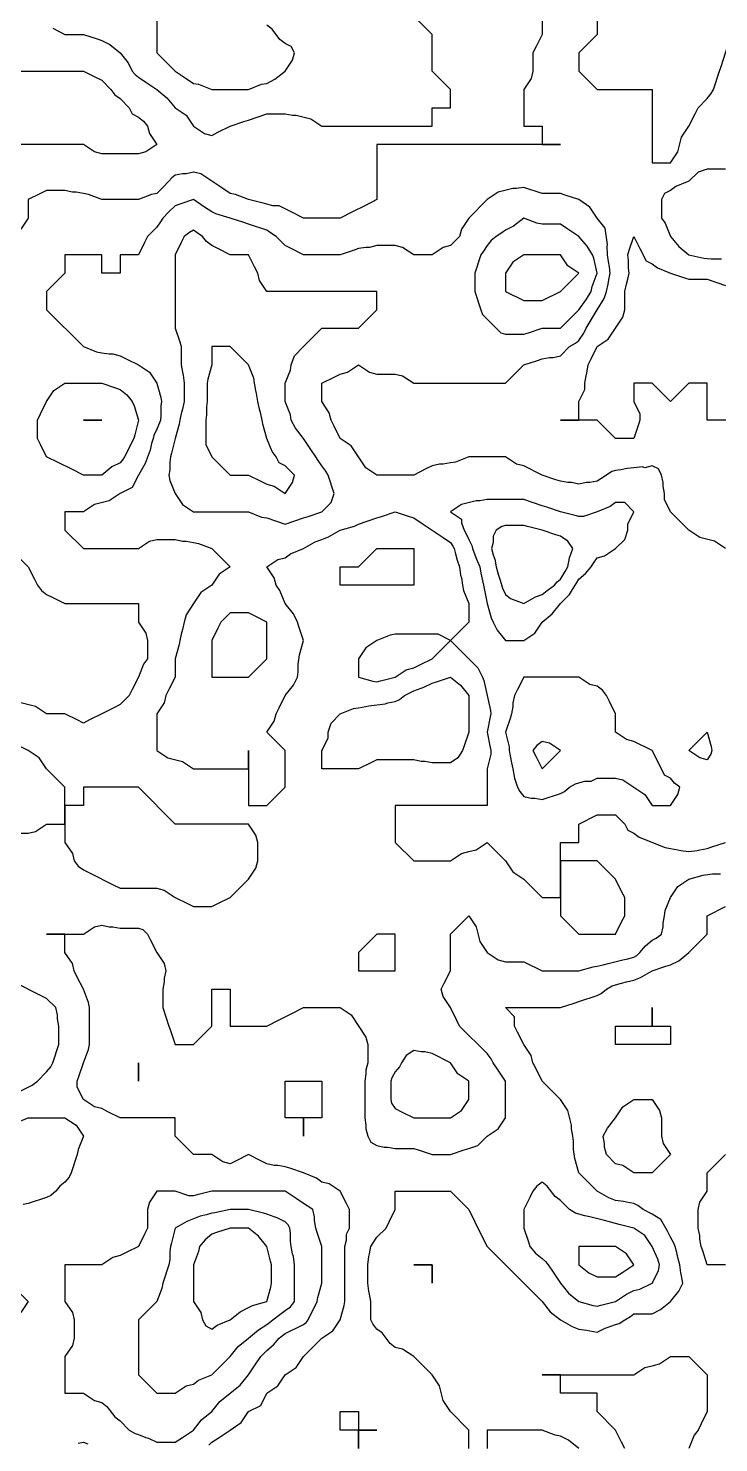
# Model space of a CAD drawing. Header units: inches. Extents: x 794995 to 811195, y 2485918 to 2508058.
# Drawn here: x 801025 to 802154, y 2496218 to 2498528 of the extents above; entities that cross this region are included whole.
import ezdxf

# ---------------------------------------------------------------- set-up
doc = ezdxf.new("R2010")
doc.units = ezdxf.units.IN
doc.header["$MEASUREMENT"] = 0
doc.layers.add('contour', color=7, linetype='Continuous')

msp = doc.modelspace()

# ---------------------------------------------------------------- linework, layer by layer
at = {"layer": 'contour'}
for points in [[(801865.2, 2498548.4), (801865.2, 2498518.4), (801855.2, 2498498.4), (801850.2, 2498488.4), (801850.2, 2498458.4), (801847.2, 2498446.4), (801835.2, 2498428.4), (801835.2, 2498368.4), (801865.2, 2498368.4), (801865.2, 2498338.4), (801895.2, 2498338.4), (801595.2, 2498338.4), (801595.2, 2498308.4), (801595.2, 2498248.4), (801575.2, 2498238.4), (801555.2, 2498228.4), (801535.2, 2498218.4), (801475.2, 2498218.4), (801455.2, 2498228.4), (801435.2, 2498238.4), (801425.2, 2498238.4), (801415.2, 2498240.9), (801409.2, 2498242.4), (801385.2, 2498248.4), (801363.7, 2498256.9), (801355.2, 2498258.4), (801343.2, 2498266.4), (801307.2, 2498290.4), (801295.2, 2498293.4), (801283.2, 2498290.4), (801277.2, 2498290.4), (801265.2, 2498288.4), (801259.7, 2498283.8), (801255.2, 2498278.4), (801245.2, 2498268.4), (801235.2, 2498258.4), (801226.6, 2498256.9), (801205.2, 2498248.4), (801145.2, 2498248.4), (801123.7, 2498256.9), (801115.2, 2498258.4), (801103.2, 2498260.4), (801097.2, 2498260.4), (801085.2, 2498263.4), (801055.2, 2498263.4), (801045.2, 2498258.4), (801025.2, 2498248.4), (801025.2, 2498218.4), (801013.2, 2498200.4)], [(801065.2, 2498528.4), (801085.2, 2498518.4), (801115.2, 2498518.4), (801137.7, 2498510.9), (801145.2, 2498508.4), (801158.5, 2498501.7), (801175.2, 2498488.4), (801188.5, 2498471.7), (801195.2, 2498458.4), (801199.7, 2498452.9), (801205.2, 2498448.4), (801217.2, 2498440.4), (801235.2, 2498428.4), (801251.8, 2498415), (801265.2, 2498398.4), (801283.2, 2498386.4), (801295.2, 2498368.4), (801313.2, 2498356.4), (801325.2, 2498353.4), (801335.2, 2498358.4), (801355.2, 2498368.4), (801377.7, 2498375.9), (801385.2, 2498378.4), (801415.2, 2498388.4), (801445.2, 2498388.4), (801457.2, 2498386.4), (801463.2, 2498386.4), (801487.2, 2498380.4), (801505.2, 2498368.4), (801655.2, 2498368.4), (801685.2, 2498368.4), (801685.2, 2498398.4), (801715.2, 2498398.4), (801715.2, 2498428.4), (801685.2, 2498458.4), (801685.2, 2498518.4), (801655.2, 2498548.4)], [(801235.2, 2498548.4), (801235.2, 2498488.4), (801265.2, 2498458.4), (801283.2, 2498446.4), (801295.2, 2498438.4), (801303.7, 2498436.9), (801325.2, 2498428.4), (801385.2, 2498428.4), (801406.6, 2498436.9), (801415.2, 2498438.4), (801428.5, 2498445), (801445.2, 2498458.4), (801457.2, 2498476.4), (801460.2, 2498488.4), (801455.2, 2498498.4), (801445.2, 2498503.4), (801436.6, 2498509.8), (801423.7, 2498526.9), (801415.2, 2498533.4)], [(801955.2, 2498548.4), (801955.2, 2498518.4), (801925.2, 2498488.4), (801925.2, 2498458.4), (801955.2, 2498428.4), (802045.2, 2498428.4), (802045.2, 2498308.4), (802075.2, 2498308.4), (802087.2, 2498326.4), (802093.2, 2498350.4), (802105.2, 2498368.4), (802115.2, 2498388.4), (802120.2, 2498398.4), (802135.2, 2498413.4), (802141.8, 2498421.7), (802145.2, 2498428.4), (802155.2, 2498458.4), (802157.7, 2498465.9), (802165.2, 2498488.4), (802172.7, 2498510.9), (802175.2, 2498518.4), (802175.2, 2498548.4)], [(800995.2, 2498458.4), (801115.2, 2498458.4), (801135.2, 2498448.4), (801145.2, 2498443.4), (801160.2, 2498428.4), (801166.6, 2498419.8), (801175.2, 2498413.4), (801190.2, 2498398.4), (801195.2, 2498388.4), (801205.2, 2498383.4), (801213.7, 2498376.9), (801220.2, 2498368.4), (801223.2, 2498356.4), (801235.2, 2498338.4), (801217.2, 2498326.4), (801205.2, 2498323.4), (801145.2, 2498323.4), (801133.2, 2498326.4), (801115.2, 2498338.4), (800995.2, 2498338.4)], [(802165.2, 2498298.4), (802135.2, 2498298.4), (802120.2, 2498293.4), (802105.2, 2498278.4), (802083.7, 2498269.8), (802075.2, 2498263.4), (802065.2, 2498258.4), (802060.2, 2498248.4), (802060.2, 2498218.4), (802066.6, 2498209.8), (802075.2, 2498188.4), (802088.5, 2498171.7), (802105.2, 2498158.4), (802129.7, 2498152.9), (802135.2, 2498152.4), (802141.8, 2498151.7), (802158.5, 2498151.7)], [(802165.2, 2497678.4), (802147.2, 2497690.4), (802123.2, 2497696.4), (802105.2, 2497708.4), (802075.2, 2497738.4), (802065.2, 2497758.4), (802065.2, 2497768.4), (802063.2, 2497780.4), (802063.2, 2497786.4), (802060.2, 2497798.4), (802055.2, 2497808.4), (802045.2, 2497813.4), (802033.2, 2497810.4), (802028.5, 2497811.7), (802015.2, 2497810.4), (802004.2, 2497809.3), (801993.7, 2497806.9), (801985.2, 2497805.9), (801979.2, 2497804.4), (801970.2, 2497798.4), (801961.2, 2497792.4), (801955.2, 2497788.4), (801943.2, 2497786.4), (801937.2, 2497786.4), (801925.2, 2497783.4), (801913.2, 2497786.4), (801907.2, 2497786.4), (801895.2, 2497788.4), (801887.7, 2497790.9), (801865.2, 2497798.4), (801835.2, 2497813.4), (801823.2, 2497816.4), (801805.2, 2497828.4), (801745.2, 2497828.4), (801723.7, 2497819.8), (801715.2, 2497818.4), (801703.2, 2497816.4), (801697.2, 2497816.4), (801685.2, 2497813.4), (801675.2, 2497808.4), (801655.2, 2497798.4), (801595.2, 2497798.4), (801577.2, 2497810.4), (801553.2, 2497846.4), (801535.2, 2497858.4), (801525.2, 2497878.4), (801520.2, 2497888.4), (801517.2, 2497900.4), (801505.2, 2497918.4), (801505.2, 2497948.4), (801525.2, 2497958.4), (801535.2, 2497963.4), (801547.2, 2497966.4), (801565.2, 2497978.4), (801583.2, 2497966.4), (801595.2, 2497963.4), (801625.2, 2497963.4), (801637.2, 2497960.4), (801655.2, 2497948.4), (801805.2, 2497948.4), (801835.2, 2497978.4), (801857.7, 2497985.9), (801865.2, 2497988.4), (801877.2, 2497990.4), (801883.2, 2497990.4), (801895.2, 2497993.4), (801910.2, 2498008.4), (801919.7, 2498013.8), (801925.2, 2498018.4), (801933.2, 2498030.4), (801937.2, 2498038.4), (801943.9, 2498049.6), (801955.2, 2498068.4), (801966.4, 2498087.1), (801970.2, 2498098.4), (801973.2, 2498110.4), (801974.2, 2498117.5), (801976.6, 2498128.4), (801975.2, 2498138.4), (801973.9, 2498147.1), (801972.3, 2498158.4), (801971.3, 2498172.2), (801971.8, 2498175), (801968.5, 2498201.7), (801955.2, 2498218.4), (801943.2, 2498236.4), (801925.2, 2498248.4), (801902.7, 2498255.9), (801895.2, 2498258.4), (801865.2, 2498258.4), (801835.2, 2498268.4), (801823.2, 2498266.4), (801817.2, 2498266.4), (801793.2, 2498260.4), (801775.2, 2498248.4), (801745.2, 2498218.4), (801733.2, 2498200.4), (801730.2, 2498188.4), (801715.2, 2498173.4), (801703.2, 2498170.4), (801685.2, 2498158.4), (801655.2, 2498158.4), (801637.2, 2498170.4), (801625.2, 2498173.4), (801595.2, 2498173.4), (801583.2, 2498170.4), (801577.2, 2498170.4), (801565.2, 2498168.4), (801557.7, 2498165.9), (801535.2, 2498158.4), (801475.2, 2498158.4), (801455.2, 2498168.4), (801445.2, 2498173.4), (801430.2, 2498188.4), (801421.2, 2498194.4), (801415.2, 2498198.4), (801385.2, 2498208.4), (801377.7, 2498210.9), (801355.2, 2498218.4), (801331.8, 2498225), (801325.2, 2498228.4), (801313.2, 2498236.4), (801295.2, 2498248.4), (801272.7, 2498240.9), (801265.2, 2498238.4), (801255.2, 2498228.4), (801245.2, 2498218.4), (801241.2, 2498212.4), (801235.2, 2498203.4), (801220.2, 2498188.4), (801215.2, 2498178.4), (801205.2, 2498158.4), (801175.2, 2498158.4), (801175.2, 2498128.4), (801145.2, 2498128.4), (801145.2, 2498158.4), (801085.2, 2498158.4), (801085.2, 2498128.4), (801055.2, 2498098.4), (801055.2, 2498068.4), (801115.2, 2498008.4), (801136.6, 2497999.8), (801145.2, 2497998.4), (801157.2, 2497996.4), (801163.2, 2497996.4), (801175.2, 2497993.4), (801185.2, 2497988.4), (801205.2, 2497978.4), (801223.2, 2497966.4), (801235.2, 2497948.4), (801241.8, 2497925), (801242.7, 2497918.4), (801241.8, 2497911.7), (801241.8, 2497895), (801241.2, 2497888.4), (801239.8, 2497883.7), (801235.2, 2497873.4), (801230.5, 2497863), (801229.2, 2497858.4), (801226.6, 2497849.8), (801224.2, 2497839.3), (801216.1, 2497817.5), (801205.2, 2497798.4), (801195.2, 2497778.4), (801175.2, 2497768.4), (801157.2, 2497756.4), (801133.2, 2497750.4), (801115.2, 2497738.4), (801085.2, 2497738.4), (801085.2, 2497708.4), (801115.2, 2497678.4), (801205.2, 2497678.4), (801223.2, 2497690.4), (801235.2, 2497693.4), (801265.2, 2497693.4), (801277.2, 2497690.4), (801283.2, 2497690.4), (801295.2, 2497688.4), (801303.7, 2497686.9), (801325.2, 2497678.4), (801355.2, 2497648.4), (801337.2, 2497636.4), (801325.2, 2497618.4), (801307.2, 2497606.4), (801295.2, 2497588.4), (801283.2, 2497570.4), (801280.2, 2497558.4), (801277.2, 2497546.4), (801275.2, 2497538.4), (801272.7, 2497528.4), (801271.8, 2497521.7), (801265.2, 2497498.4), (801265.2, 2497468.4), (801255.2, 2497448.4), (801250.2, 2497438.4), (801247.2, 2497426.4), (801235.2, 2497408.4), (801235.2, 2497348.4), (801253.2, 2497336.4), (801277.2, 2497330.4), (801295.2, 2497318.4), (801355.2, 2497318.4), (801385.2, 2497318.4), (801385.2, 2497348.4), (801385.2, 2497258.4), (801415.2, 2497258.4), (801445.2, 2497288.4), (801445.2, 2497348.4), (801415.2, 2497378.4), (801427.2, 2497396.4), (801430.2, 2497408.4), (801435.2, 2497418.4), (801445.2, 2497438.4), (801458.5, 2497455), (801465.2, 2497468.4), (801466.6, 2497476.9), (801466.6, 2497489.8), (801468.5, 2497505), (801475.2, 2497528.4), (801467.7, 2497550.9), (801465.2, 2497558.4), (801458.5, 2497571.7), (801445.2, 2497588.4), (801436.6, 2497609.8), (801430.2, 2497618.4), (801427.2, 2497630.4), (801415.2, 2497648.4), (801433.2, 2497660.4), (801445.2, 2497663.4), (801453.7, 2497669.8), (801475.2, 2497678.4), (801494.2, 2497689.3), (801505.2, 2497693.4), (801516.1, 2497697.5), (801535.2, 2497708.4), (801558.5, 2497715), (801565.2, 2497718.4), (801595.2, 2497728.4), (801602.7, 2497730.9), (801625.2, 2497738.4), (801647.7, 2497730.9), (801655.2, 2497728.4), (801667.2, 2497720.4), (801685.2, 2497708.4), (801703.2, 2497696.4), (801715.2, 2497688.4), (801719.2, 2497682.4), (801721.2, 2497678.4), (801723.7, 2497669.8), (801726.1, 2497659.3), (801730.2, 2497648.4), (801731.8, 2497635), (801733.2, 2497630.4), (801735.2, 2497618.4), (801736.6, 2497609.8), (801745.2, 2497588.4), (801745.2, 2497558.4), (801715.2, 2497528.4), (801760.2, 2497483.4), (801767.7, 2497468.4), (801769.7, 2497462.9), (801780.6, 2497413.8), (801781.2, 2497408.4), (801780.2, 2497403.4), (801775.2, 2497378.4), (801780.2, 2497353.4), (801781.2, 2497348.4), (801781.2, 2497342.4), (801775.2, 2497318.4), (801775.2, 2497258.4), (801625.2, 2497258.4), (801625.2, 2497228.4), (801625.2, 2497198.4), (801655.2, 2497168.4), (801715.2, 2497168.4), (801733.2, 2497180.4), (801745.2, 2497183.4), (801757.2, 2497186.4), (801775.2, 2497198.4), (801805.2, 2497168.4), (801817.2, 2497150.4), (801835.2, 2497138.4), (801865.2, 2497108.4), (801895.2, 2497108.4), (801895.2, 2497198.4), (801925.2, 2497198.4), (801925.2, 2497228.4), (801955.2, 2497243.4), (801985.2, 2497243.4), (802000.2, 2497228.4), (802005.2, 2497218.4), (802015.2, 2497213.4), (802023.7, 2497206.9), (802066.6, 2497189.8), (802075.2, 2497188.4), (802087.2, 2497186.4), (802091.8, 2497185), (802105.2, 2497183.4), (802118.5, 2497185), (802123.2, 2497186.4), (802135.2, 2497188.4), (802142.7, 2497190.9), (802165.2, 2497198.4)], [(802195.2, 2497888.4), (802135.2, 2497888.4), (802135.2, 2497948.4), (802105.2, 2497948.4), (802075.2, 2497918.4), (802045.2, 2497948.4), (802015.2, 2497948.4), (802015.2, 2497918.4), (802025.2, 2497898.4), (802025.2, 2497888.4), (802022.7, 2497880.9), (802015.2, 2497858.4), (801985.2, 2497858.4), (801955.2, 2497888.4), (801895.2, 2497888.4), (801925.2, 2497888.4), (801925.2, 2497918.4), (801935.2, 2497938.4), (801935.2, 2497948.4), (801937.2, 2497960.4), (801938.5, 2497965), (801940.2, 2497978.4), (801945.2, 2497988.4), (801955.2, 2498008.4), (801973.2, 2498020.4), (801985.2, 2498038.4), (801997.2, 2498056.4), (802000.2, 2498068.4), (802000.2, 2498098.4), (802003.2, 2498110.4), (802005.2, 2498118.4), (802007.7, 2498128.4), (802006.6, 2498136.9), (802006.6, 2498149.8), (802005.2, 2498158.4), (802007.7, 2498165.9), (802015.2, 2498188.4), (802025.2, 2498168.4), (802035.2, 2498148.4), (802045.2, 2498143.4), (802053.7, 2498136.9), (802075.2, 2498128.4), (802097.7, 2498120.9), (802105.2, 2498118.4), (802135.2, 2498118.4), (802165.2, 2498108.4)], [(800995.2, 2497678.4), (801025.2, 2497648.4), (801035.2, 2497628.4), (801040.2, 2497618.4), (801046.6, 2497609.8), (801055.2, 2497603.4), (801065.2, 2497598.4), (801085.2, 2497588.4), (801205.2, 2497588.4), (801205.2, 2497558.4), (801217.2, 2497540.4), (801220.2, 2497528.4), (801220.2, 2497498.4), (801213.7, 2497489.8), (801205.2, 2497468.4), (801195.2, 2497448.4), (801190.2, 2497438.4), (801175.2, 2497423.4), (801165.2, 2497418.4), (801145.2, 2497408.4), (801125.2, 2497398.4), (801115.2, 2497393.4), (801105.2, 2497398.4), (801085.2, 2497408.4), (801055.2, 2497408.4), (801037.2, 2497420.4), (801013.2, 2497426.4)], [(800995.2, 2497213.4), (801025.2, 2497213.4), (801037.2, 2497216.4), (801055.2, 2497228.4), (801085.2, 2497228.4), (801085.2, 2497288.4), (801055.2, 2497318.4), (801043.2, 2497336.4), (801025.2, 2497348.4), (801005.2, 2497358.4)], [(801320.2, 2496213.4), (801325.2, 2496218.4), (801337.2, 2496226.4), (801355.2, 2496238.4), (801373.2, 2496250.4), (801385.2, 2496268.4), (801405.2, 2496278.4), (801415.2, 2496298.4), (801433.2, 2496310.4), (801445.2, 2496328.4), (801463.2, 2496340.4), (801475.2, 2496358.4), (801505.2, 2496388.4), (801523.2, 2496400.4), (801535.2, 2496418.4), (801541.8, 2496441.7), (801542.7, 2496448.4), (801542.7, 2496538.4), (801545.2, 2496548.4), (801545.2, 2496558.4), (801550.2, 2496568.4), (801550.2, 2496598.4), (801545.2, 2496608.4), (801535.2, 2496628.4), (801517.2, 2496640.4), (801505.2, 2496643.4), (801496.6, 2496649.8), (801475.2, 2496658.4), (801452.7, 2496665.9), (801445.2, 2496668.4), (801433.2, 2496670.4), (801427.2, 2496670.4), (801415.2, 2496673.4), (801405.2, 2496678.4), (801385.2, 2496688.4), (801365.2, 2496678.4), (801355.2, 2496673.4), (801343.2, 2496676.4), (801325.2, 2496688.4), (801295.2, 2496688.4), (801265.2, 2496718.4), (801265.2, 2496748.4), (801175.2, 2496748.4), (801155.2, 2496758.4), (801145.2, 2496763.4), (801133.2, 2496766.4), (801115.2, 2496778.4), (801105.2, 2496798.4), (801105.2, 2496808.4), (801107.7, 2496815.9), (801115.2, 2496838.4), (801123.7, 2496859.8), (801125.2, 2496868.4), (801125.2, 2496928.4), (801123.7, 2496936.9), (801115.2, 2496958.4), (801105.2, 2496978.4), (801100.2, 2496988.4), (801097.2, 2497000.4), (801085.2, 2497018.4), (801085.2, 2497048.4), (801055.2, 2497048.4), (801115.2, 2497048.4), (801133.2, 2497060.4), (801145.2, 2497063.4), (801157.2, 2497060.4), (801163.2, 2497060.4), (801175.2, 2497058.4), (801205.2, 2497058.4), (801212.7, 2497055.9), (801220.2, 2497048.4), (801225.2, 2497038.4), (801235.2, 2497018.4), (801247.2, 2497000.4), (801250.2, 2496988.4), (801247.2, 2496976.4), (801247.2, 2496970.4), (801245.2, 2496958.4), (801245.2, 2496928.4), (801255.2, 2496898.4), (801257.7, 2496890.9), (801265.2, 2496868.4), (801295.2, 2496868.4), (801325.2, 2496898.4), (801325.2, 2496958.4), (801355.2, 2496958.4), (801355.2, 2496898.4), (801415.2, 2496898.4), (801435.2, 2496908.4), (801445.2, 2496913.4), (801455.2, 2496918.4), (801475.2, 2496928.4), (801535.2, 2496928.4), (801553.2, 2496916.4), (801577.2, 2496880.4), (801580.2, 2496868.4), (801580.2, 2496838.4), (801577.2, 2496826.4), (801577.2, 2496820.4), (801575.2, 2496808.4), (801575.2, 2496748.4), (801577.2, 2496736.4), (801577.2, 2496730.4), (801580.2, 2496718.4), (801585.2, 2496708.4), (801595.2, 2496703.4), (801607.2, 2496700.4), (801613.2, 2496700.4), (801625.2, 2496698.4), (801655.2, 2496698.4), (801662.7, 2496695.9), (801685.2, 2496688.4), (801715.2, 2496688.4), (801737.7, 2496695.9), (801745.2, 2496698.4), (801760.2, 2496703.4), (801775.2, 2496718.4), (801793.2, 2496730.4), (801805.2, 2496748.4), (801805.2, 2496808.4), (801793.2, 2496826.4), (801785.2, 2496838.4), (801781.8, 2496845), (801775.2, 2496853.4), (801730.2, 2496898.4), (801725.2, 2496908.4), (801715.2, 2496928.4), (801703.2, 2496946.4), (801700.2, 2496958.4), (801705.2, 2496968.4), (801715.2, 2496988.4), (801715.2, 2497048.4), (801745.2, 2497078.4), (801757.2, 2497060.4), (801763.2, 2497036.4), (801775.2, 2497018.4), (801793.2, 2497006.4), (801805.2, 2497003.4), (801835.2, 2497003.4), (801865.2, 2496988.4), (801925.2, 2496988.4), (801948.5, 2496995), (801955.2, 2496995.9), (801965.2, 2496998.4), (801973.2, 2497000.4), (801997.2, 2497006.4), (802005.2, 2497008.4), (802015.2, 2497010.9), (802019.8, 2497013.7), (802025.2, 2497018.4), (802034.2, 2497029.3), (802045.2, 2497038.4), (802051.8, 2497041.7), (802060.2, 2497048.4), (802063.2, 2497060.4), (802063.2, 2497066.4), (802065.2, 2497078.4), (802066.6, 2497086.9), (802075.2, 2497108.4), (802087.2, 2497126.4), (802105.2, 2497138.4), (802128.5, 2497145), (802143.7, 2497146.9), (802156.6, 2497146.9)], [(801745.2, 2496208.4), (801745.2, 2496238.4), (801715.2, 2496268.4), (801703.2, 2496286.4), (801697.2, 2496310.4), (801685.2, 2496328.4), (801655.2, 2496358.4), (801637.2, 2496370.4), (801625.2, 2496373.4), (801616.6, 2496379.8), (801603.7, 2496396.9), (801595.2, 2496403.4), (801588.5, 2496411.7), (801585.2, 2496418.4), (801585.2, 2496448.4), (801583.2, 2496460.4), (801581.8, 2496465), (801580.2, 2496478.4), (801580.2, 2496508.4), (801581.8, 2496521.7), (801583.2, 2496526.4), (801585.2, 2496538.4), (801589.2, 2496544.4), (801595.2, 2496553.4), (801610.2, 2496568.4), (801615.2, 2496578.4), (801625.2, 2496598.4), (801625.2, 2496628.4), (801715.2, 2496628.4), (801745.2, 2496598.4), (801755.2, 2496578.4), (801765.2, 2496558.4), (801775.2, 2496538.4), (801865.2, 2496448.4), (801878.5, 2496431.7), (801895.2, 2496418.4), (801914.2, 2496407.5), (801925.2, 2496403.4), (801938.5, 2496401.7), (801943.2, 2496400.4), (801955.2, 2496398.4), (801968.5, 2496405), (801973.2, 2496406.4), (801985.2, 2496410.9), (801991.2, 2496412.4), (802000.2, 2496418.4), (802009.7, 2496423.8), (802015.2, 2496428.4), (802045.2, 2496428.4), (802058.5, 2496435), (802075.2, 2496448.4), (802088.5, 2496465), (802095.2, 2496478.4), (802093.2, 2496490.4), (802091.8, 2496495), (802090.2, 2496508.4), (802087.2, 2496520.4), (802085.2, 2496528.4), (802082.7, 2496538.4), (802080.6, 2496543.8), (802075.2, 2496553.4), (802070.2, 2496563.4), (802067.7, 2496568.4), (802059, 2496582.2), (802045.2, 2496590.9), (802030.2, 2496598.4), (802021.8, 2496605), (802015.2, 2496608.4), (802003.2, 2496610.4), (801998.5, 2496611.7), (801985.2, 2496613.4), (801974.2, 2496617.5), (801955.2, 2496628.4), (801925.2, 2496658.4), (801918.5, 2496681.7), (801916.6, 2496696.9), (801916.6, 2496709.8), (801915.2, 2496718.4), (801913.2, 2496730.4), (801913.2, 2496736.4), (801907.2, 2496760.4), (801895.2, 2496778.4), (801865.2, 2496808.4), (801855.2, 2496828.4), (801850.2, 2496838.4), (801847.2, 2496850.4), (801835.2, 2496868.4), (801825.2, 2496888.4), (801820.2, 2496898.4), (801820.2, 2496913.4), (801805.2, 2496928.4), (801895.2, 2496928.4), (801917.7, 2496935.9), (801925.2, 2496938.4), (801955.2, 2496948.4), (801961.8, 2496951.7), (801970.2, 2496958.4), (801979.7, 2496963.8), (801985.2, 2496965.9), (801995.2, 2496968.4), (802003.2, 2496970.4), (802015.2, 2496973.4), (802026.1, 2496977.5), (802045.2, 2496988.4), (802067.7, 2496995.9), (802075.2, 2496998.4), (802088.5, 2497005), (802105.2, 2497018.4), (802135.2, 2497048.4), (802135.2, 2497078.4), (802165.2, 2497093.4)], [(801011.8, 2496791.7), (801025.2, 2496798.4), (801031.8, 2496801.7), (801040.2, 2496808.4), (801055.2, 2496823.4), (801061.8, 2496831.7), (801065.2, 2496838.4), (801075.2, 2496868.4), (801075.2, 2496898.4), (801073.2, 2496910.4), (801073.2, 2496916.4), (801070.2, 2496928.4), (801055.2, 2496943.4), (801045.2, 2496948.4), (801005.2, 2496968.4)], [(801003.7, 2496739.8), (801025.2, 2496748.4), (801085.2, 2496748.4), (801103.2, 2496736.4), (801115.2, 2496718.4), (801106.6, 2496696.9), (801105.2, 2496688.4), (801095.2, 2496658.4), (801091.8, 2496651.7), (801085.2, 2496643.4), (801076.6, 2496636.9), (801070.2, 2496628.4), (801061.8, 2496621.7), (801055.2, 2496618.4), (801025.2, 2496608.4), (801016.6, 2496606.9)], [(802165.2, 2496508.4), (802135.2, 2496508.4), (802127.7, 2496530.9), (802125.2, 2496538.4), (802123.2, 2496550.4), (802123.2, 2496556.4), (802120.2, 2496568.4), (802120.2, 2496598.4), (802123.2, 2496610.4), (802135.2, 2496628.4), (802135.2, 2496658.4), (802165.2, 2496688.4)], [(800995.2, 2496478.4), (801025.2, 2496448.4), (801013.2, 2496430.4)], [(802000.2, 2496208.4), (801995.2, 2496218.4), (801985.2, 2496238.4), (801955.2, 2496268.4), (801955.2, 2496298.4), (801895.2, 2496298.4), (801895.2, 2496328.4), (801865.2, 2496328.4), (802015.2, 2496328.4), (802033.2, 2496340.4), (802045.2, 2496343.4), (802057.2, 2496346.4), (802075.2, 2496358.4), (802105.2, 2496358.4), (802135.2, 2496328.4), (802135.2, 2496268.4), (802125.2, 2496248.4), (802120.2, 2496238.4), (802113.7, 2496229.8), (802105.2, 2496208.4)], [(801106.6, 2496216.9), (801115.2, 2496218.4), (801122.7, 2496215.9)], [(801925.2, 2496208.4), (801908.5, 2496221.7), (801895.2, 2496228.4), (801886.6, 2496229.8), (801865.2, 2496238.4), (801775.2, 2496238.4), (801775.2, 2496208.4)]]:
    msp.add_lwpolyline(points, dxfattribs=at)
for points in [[(801835.2, 2498028.4), (801842.7, 2498030.9), (801865.2, 2498038.4), (801895.2, 2498038.4), (801925.2, 2498068.4), (801937.8, 2498085.7), (801945.2, 2498098.4), (801947.2, 2498106.4), (801955.2, 2498128.4), (801949.7, 2498152.9), (801947.7, 2498158.4), (801939, 2498172.2), (801925.2, 2498188.4), (801907.2, 2498200.4), (801895.2, 2498208.4), (801865.2, 2498208.4), (801856.6, 2498209.8), (801835.2, 2498218.4), (801818.5, 2498205), (801805.2, 2498198.4), (801799.2, 2498194.4), (801790.2, 2498188.4), (801781.8, 2498181.7), (801775.2, 2498173.4), (801769.2, 2498164.4), (801765.2, 2498158.4), (801755.2, 2498128.4), (801755.2, 2498098.4), (801765.2, 2498068.4), (801767.7, 2498060.9), (801797.7, 2498030.9), (801805.2, 2498028.4)], [(801475.2, 2497728.4), (801482.7, 2497730.9), (801505.2, 2497738.4), (801520.2, 2497753.4), (801525.2, 2497768.4), (801515.2, 2497798.4), (801511.8, 2497805), (801505.2, 2497813.4), (801499.2, 2497822.4), (801495.2, 2497828.4), (801487.2, 2497840.4), (801475.2, 2497858.4), (801461.8, 2497875), (801455.2, 2497888.4), (801453.7, 2497896.9), (801445.2, 2497918.4), (801445.2, 2497948.4), (801453.7, 2497969.8), (801455.2, 2497978.4), (801460.2, 2497993.4), (801475.2, 2498008.4), (801505.2, 2498038.4), (801565.2, 2498038.4), (801595.2, 2498068.4), (801595.2, 2498098.4), (801415.2, 2498098.4), (801403.2, 2498116.4), (801400.2, 2498128.4), (801395.2, 2498138.4), (801385.2, 2498158.4), (801355.2, 2498158.4), (801335.2, 2498168.4), (801325.2, 2498173.4), (801316.6, 2498179.8), (801310.2, 2498188.4), (801301.2, 2498194.4), (801295.2, 2498198.4), (801288.5, 2498195), (801280.2, 2498188.4), (801275.2, 2498178.4), (801265.2, 2498158.4), (801265.2, 2498038.4), (801272.7, 2498015.9), (801275.2, 2498008.4), (801275.2, 2497978.4), (801277.2, 2497966.4), (801278.5, 2497961.7), (801280.2, 2497948.4), (801280.2, 2497918.4), (801277.2, 2497906.4), (801275.2, 2497898.4), (801272.7, 2497888.4), (801271.8, 2497881.7), (801265.2, 2497858.4), (801259.2, 2497834.4), (801257.7, 2497828.4), (801256.6, 2497819.8), (801256.6, 2497806.9), (801255.2, 2497798.4), (801256.6, 2497789.8), (801265.2, 2497768.4), (801277.2, 2497750.4), (801295.2, 2497738.4), (801385.2, 2497738.4), (801406.6, 2497729.8), (801415.2, 2497728.4), (801445.2, 2497718.4)], [(801865.2, 2498083.4), (801895.2, 2498098.4), (801925.2, 2498128.4), (801907.2, 2498140.4), (801895.2, 2498158.4), (801835.2, 2498158.4), (801817.2, 2498146.4), (801805.2, 2498128.4), (801805.2, 2498098.4), (801835.2, 2498083.4)], [(801445.2, 2497768.4), (801457.2, 2497786.4), (801460.2, 2497798.4), (801445.2, 2497813.4), (801435.2, 2497818.4), (801430.2, 2497828.4), (801423.7, 2497836.9), (801415.2, 2497858.4), (801408.5, 2497881.7), (801407.7, 2497888.4), (801405.2, 2497898.4), (801403.2, 2497906.4), (801400.2, 2497918.4), (801398.5, 2497931.7), (801397.2, 2497936.4), (801395.2, 2497948.4), (801393.7, 2497956.9), (801385.2, 2497978.4), (801355.2, 2498008.4), (801325.2, 2498008.4), (801325.2, 2497978.4), (801318.5, 2497955), (801317.7, 2497948.4), (801317.7, 2497918.4), (801316.6, 2497909.8), (801316.6, 2497896.9), (801315.2, 2497888.4), (801315.2, 2497848.4), (801325.2, 2497828.4), (801355.2, 2497798.4), (801385.2, 2497798.4), (801405.2, 2497788.4), (801415.2, 2497783.4), (801427.2, 2497780.4)], [(801145.2, 2497798.4), (801115.2, 2497798.4), (801095.2, 2497808.4), (801075.2, 2497818.4), (801055.2, 2497828.4), (801045.2, 2497848.4), (801040.2, 2497858.4), (801040.2, 2497888.4), (801045.2, 2497898.4), (801055.2, 2497918.4), (801067.2, 2497936.4), (801085.2, 2497948.4), (801145.2, 2497948.4), (801167.7, 2497940.9), (801175.2, 2497938.4), (801186.1, 2497929.3), (801195.2, 2497918.4), (801198.5, 2497911.7), (801205.2, 2497888.4), (801199.2, 2497864.4), (801197.7, 2497858.4), (801182.7, 2497828.4), (801179.8, 2497823.7), (801175.2, 2497818.4), (801161.8, 2497811.7)], [(801145.2, 2497888.4), (801115.2, 2497888.4)], [(801835.2, 2497528.4), (801853.2, 2497540.4), (801865.2, 2497558.4), (801881.8, 2497571.7), (801895.2, 2497588.4), (801910.2, 2497603.4), (801919.2, 2497618.4), (801921.4, 2497622.1), (801925.2, 2497628.4), (801936.1, 2497637.5), (801945.2, 2497648.4), (801949.2, 2497654.4), (801955.2, 2497663.4), (801967.2, 2497666.4), (801985.2, 2497678.4), (802000.2, 2497693.4), (802005.2, 2497708.4), (802005.2, 2497718.4), (802015.2, 2497738.4), (802000.2, 2497753.4), (801985.2, 2497753.4), (801976.6, 2497746.9), (801955.2, 2497738.4), (801932.7, 2497730.9), (801925.2, 2497730.9), (801919.2, 2497732.4), (801895.2, 2497738.4), (801872.7, 2497745.9), (801865.2, 2497748.4), (801835.2, 2497758.4), (801775.2, 2497758.4), (801763.2, 2497756.4), (801757.2, 2497756.4), (801733.2, 2497750.4), (801715.2, 2497738.4), (801733.2, 2497726.4), (801733.2, 2497720.4), (801737.7, 2497708.4), (801740.5, 2497703.7), (801745.2, 2497693.4), (801750.2, 2497683.4), (801751.2, 2497678.4), (801755.2, 2497668.4), (801758, 2497661.2), (801763.2, 2497648.4), (801765.2, 2497638.4), (801769.2, 2497618.4), (801770.2, 2497613.4), (801775.2, 2497588.4), (801781.8, 2497565), (801785.2, 2497558.4), (801791.8, 2497545), (801805.2, 2497528.4)], [(801865.2, 2497603.4), (801873.7, 2497609.8), (801885.2, 2497618.4), (801889.7, 2497623.8), (801895.2, 2497628.4), (801902.7, 2497640.9), (801907.2, 2497648.4), (801910.2, 2497663.4), (801915.2, 2497678.4), (801907.2, 2497690.4), (801895.2, 2497698.4), (801887.7, 2497700.9), (801865.2, 2497708.4), (801841.2, 2497714.4), (801835.2, 2497715.9), (801805.2, 2497715.9), (801799.2, 2497714.4), (801790.2, 2497708.4), (801785.2, 2497698.4), (801785.2, 2497688.4), (801782.7, 2497678.4), (801785.2, 2497668.4), (801788, 2497661.2), (801790.2, 2497648.4), (801793.2, 2497636.4), (801796.6, 2497626.9), (801800.5, 2497613.7), (801805.2, 2497603.4), (801813.7, 2497596.9), (801835.2, 2497588.4), (801854.2, 2497599.3)], [(801655.2, 2497618.4), (801535.2, 2497618.4), (801535.2, 2497648.4), (801565.2, 2497648.4), (801595.2, 2497678.4), (801655.2, 2497678.4)], [(801385.2, 2497468.4), (801415.2, 2497498.4), (801415.2, 2497558.4), (801395.2, 2497568.4), (801385.2, 2497573.4), (801355.2, 2497573.4), (801340.2, 2497558.4), (801335.2, 2497548.4), (801325.2, 2497528.4), (801325.2, 2497468.4)], [(801595.2, 2497460.9), (801601.2, 2497462.4), (801625.2, 2497468.4), (801643.2, 2497480.4), (801655.2, 2497483.4), (801665.2, 2497488.4), (801685.2, 2497498.4), (801715.2, 2497528.4), (801695.2, 2497538.4), (801625.2, 2497538.4), (801616.6, 2497536.9), (801595.2, 2497528.4), (801577.2, 2497516.4), (801565.2, 2497498.4), (801565.2, 2497468.4), (801588.5, 2497461.7)], [(801565.2, 2497318.4), (801505.2, 2497318.4), (801505.2, 2497348.4), (801515.2, 2497368.4), (801515.2, 2497378.4), (801520.2, 2497393.4), (801535.2, 2497408.4), (801556.6, 2497416.9), (801565.2, 2497418.4), (801577.2, 2497420.4), (801581.8, 2497421.7), (801608.5, 2497425), (801613.2, 2497426.4), (801625.2, 2497428.4), (801631.8, 2497431.7), (801640.2, 2497438.4), (801650.2, 2497443.4), (801655.2, 2497445.9), (801667.2, 2497450.4), (801671.8, 2497451.7), (801685.2, 2497458.4), (801692.7, 2497460.9), (801715.2, 2497468.4), (801731.8, 2497455), (801745.2, 2497438.4), (801745.2, 2497378.4), (801737.7, 2497355.9), (801735.2, 2497348.4), (801727.2, 2497336.4), (801715.2, 2497328.4), (801685.2, 2497328.4), (801673.2, 2497330.4), (801667.2, 2497330.4), (801655.2, 2497333.4), (801595.2, 2497333.4), (801585.2, 2497328.4)], [(802075.2, 2497258.4), (802087.2, 2497276.4), (802090.2, 2497288.4), (802081.8, 2497295), (802075.2, 2497303.4), (802065.2, 2497308.4), (802055.2, 2497328.4), (802045.2, 2497348.4), (802015.2, 2497363.4), (802003.2, 2497366.4), (801985.2, 2497378.4), (801985.2, 2497408.4), (801975.2, 2497428.4), (801970.2, 2497438.4), (801963.7, 2497446.9), (801955.2, 2497453.4), (801943.2, 2497456.4), (801925.2, 2497468.4), (801835.2, 2497468.4), (801825.2, 2497448.4), (801820.2, 2497438.4), (801817.2, 2497426.4), (801817.2, 2497420.4), (801815.2, 2497408.4), (801812.7, 2497400.9), (801805.2, 2497378.4), (801811.2, 2497354.4), (801811.2, 2497348.4), (801815.2, 2497328.4), (801817.2, 2497318.4), (801820.2, 2497303.4), (801825.2, 2497288.4), (801828.5, 2497281.7), (801835.2, 2497273.4), (801847.2, 2497270.4), (801853.2, 2497270.4), (801865.2, 2497268.4), (801895.2, 2497278.4), (801901.8, 2497281.7), (801910.2, 2497288.4), (801919.7, 2497293.8), (801925.2, 2497295.9), (801935.2, 2497298.4), (801945.2, 2497298.4), (801955.2, 2497303.4), (801985.2, 2497303.4), (801997.2, 2497300.4), (802033.2, 2497276.4), (802045.2, 2497258.4)], [(802135.2, 2497333.4), (802123.2, 2497336.4), (802105.2, 2497348.4), (802135.2, 2497378.4), (802141.8, 2497355), (802142.7, 2497348.4), (802141.2, 2497342.4)], [(801865.2, 2497318.4), (801895.2, 2497348.4), (801877.2, 2497360.4), (801865.2, 2497363.4), (801856.6, 2497356.9), (801850.2, 2497348.4), (801855.2, 2497338.4)], [(801325.2, 2497093.4), (801335.2, 2497098.4), (801355.2, 2497108.4), (801385.2, 2497138.4), (801397.2, 2497156.4), (801400.2, 2497168.4), (801400.2, 2497198.4), (801397.2, 2497210.4), (801385.2, 2497228.4), (801265.2, 2497228.4), (801205.2, 2497288.4), (801115.2, 2497288.4), (801115.2, 2497258.4), (801085.2, 2497258.4), (801085.2, 2497228.4), (801085.2, 2497198.4), (801097.2, 2497180.4), (801100.2, 2497168.4), (801106.6, 2497159.8), (801115.2, 2497153.4), (801125.2, 2497148.4), (801165.2, 2497128.4), (801175.2, 2497123.4), (801235.2, 2497123.4), (801247.2, 2497120.4), (801265.2, 2497108.4), (801285.2, 2497098.4), (801295.2, 2497093.4)], [(801985.2, 2497048.4), (801995.2, 2497068.4), (802000.2, 2497078.4), (802000.2, 2497108.4), (801995.2, 2497118.4), (801985.2, 2497138.4), (801955.2, 2497168.4), (801895.2, 2497168.4), (801895.2, 2497138.4), (801895.2, 2497078.4), (801925.2, 2497048.4)], [(801595.2, 2496988.4), (801625.2, 2496988.4), (801625.2, 2497048.4), (801595.2, 2497048.4), (801565.2, 2497018.4), (801565.2, 2496988.4)], [(802075.2, 2496868.4), (801985.2, 2496868.4), (801985.2, 2496898.4), (802015.2, 2496898.4), (802045.2, 2496898.4), (802045.2, 2496928.4), (802045.2, 2496898.4), (802075.2, 2496898.4)], [(801715.2, 2496748.4), (801733.2, 2496760.4), (801745.2, 2496778.4), (801745.2, 2496808.4), (801727.2, 2496820.4), (801715.2, 2496838.4), (801685.2, 2496853.4), (801673.2, 2496856.4), (801667.2, 2496856.4), (801655.2, 2496858.4), (801643.2, 2496850.4), (801635.2, 2496838.4), (801631.8, 2496831.7), (801625.2, 2496823.4), (801619.7, 2496813.8), (801617.7, 2496808.4), (801617.7, 2496778.4), (801619.2, 2496772.4), (801625.2, 2496763.4), (801635.2, 2496758.4), (801655.2, 2496748.4)], [(801205.2, 2496808.4), (801205.2, 2496838.4)], [(801475.2, 2496718.4), (801475.2, 2496748.4), (801445.2, 2496748.4), (801445.2, 2496808.4), (801505.2, 2496808.4), (801505.2, 2496748.4), (801475.2, 2496748.4)], [(802045.2, 2496658.4), (802015.2, 2496658.4), (801997.2, 2496670.4), (801985.2, 2496673.4), (801970.2, 2496688.4), (801967.2, 2496700.4), (801967.2, 2496706.4), (801965.2, 2496718.4), (801971.8, 2496731.7), (801985.2, 2496748.4), (801997.2, 2496766.4), (802015.2, 2496778.4), (802045.2, 2496778.4), (802057.2, 2496760.4), (802060.2, 2496748.4), (802060.2, 2496718.4), (802063.2, 2496706.4), (802075.2, 2496688.4)], [(801955.2, 2496440.9), (801961.2, 2496442.4), (801985.2, 2496448.4), (802003.2, 2496460.4), (802015.2, 2496466.4), (802025.2, 2496468.4), (802045.2, 2496478.4), (802055.2, 2496498.4), (802057.2, 2496508.4), (802054.4, 2496517.6), (802045.2, 2496538.4), (802033.2, 2496556.4), (802015.2, 2496568.4), (801991.2, 2496574.4), (801985.2, 2496575.9), (801975.2, 2496578.4), (801967.2, 2496580.4), (801943.2, 2496586.4), (801935.2, 2496588.4), (801925.2, 2496590.9), (801919.7, 2496592.9), (801910.2, 2496598.4), (801895.2, 2496613.4), (801886.6, 2496619.8), (801873.7, 2496636.9), (801865.2, 2496643.4), (801856.6, 2496636.9), (801850.2, 2496628.4), (801845.2, 2496618.4), (801835.2, 2496598.4), (801835.2, 2496568.4), (801842.7, 2496545.9), (801845.2, 2496538.4), (801854.2, 2496527.5), (801865.2, 2496518.4), (801870.6, 2496513.8), (801875.2, 2496508.4), (801883.2, 2496496.4), (801895.2, 2496478.4), (801908.5, 2496461.7), (801925.2, 2496448.4), (801948.5, 2496441.7)], [(801265.2, 2496218.4), (801277.2, 2496226.4), (801295.2, 2496238.4), (801308.5, 2496255), (801325.2, 2496268.4), (801338.5, 2496285), (801355.2, 2496298.4), (801371.8, 2496311.7), (801385.2, 2496328.4), (801397.2, 2496346.4), (801405.2, 2496358.4), (801410.2, 2496363.4), (801415.2, 2496368.4), (801426.1, 2496377.5), (801435.2, 2496388.4), (801440.9, 2496392.6), (801445.2, 2496395.9), (801475.2, 2496410.9), (801479.4, 2496414.1), (801482.7, 2496418.4), (801497.7, 2496448.4), (801498.5, 2496455), (801505.2, 2496478.4), (801505.2, 2496538.4), (801497.7, 2496560.9), (801495.2, 2496568.4), (801493.2, 2496580.4), (801493.2, 2496586.4), (801490.2, 2496598.4), (801481.2, 2496604.4), (801475.2, 2496608.4), (801463.2, 2496616.4), (801445.2, 2496628.4), (801325.2, 2496628.4), (801301.2, 2496622.4), (801295.2, 2496620.9), (801287.7, 2496620.9), (801265.2, 2496628.4), (801235.2, 2496628.4), (801223.2, 2496610.4), (801220.2, 2496598.4), (801220.2, 2496568.4), (801215.2, 2496558.4), (801205.2, 2496538.4), (801185.2, 2496528.4), (801175.2, 2496523.4), (801163.2, 2496520.4), (801145.2, 2496508.4), (801085.2, 2496508.4), (801085.2, 2496478.4), (801085.2, 2496448.4), (801097.2, 2496430.4), (801100.2, 2496418.4), (801100.2, 2496388.4), (801097.2, 2496376.4), (801085.2, 2496358.4), (801085.2, 2496298.4), (801115.2, 2496298.4), (801133.2, 2496286.4), (801145.2, 2496283.4), (801153.7, 2496276.9), (801166.6, 2496259.8), (801175.2, 2496253.4), (801190.2, 2496238.4), (801199.7, 2496232.9), (801205.2, 2496230.9), (801217.2, 2496226.4), (801221.8, 2496225), (801235.2, 2496218.4)], [(801295.2, 2496313.4), (801303.7, 2496319.8), (801325.2, 2496328.4), (801355.2, 2496358.4), (801368.5, 2496375), (801385.2, 2496388.4), (801401.3, 2496402.2), (801415.2, 2496410.9), (801419.4, 2496414.1), (801425.2, 2496418.4), (801436.6, 2496426.9), (801445.2, 2496433.4), (801453.7, 2496439.8), (801460.2, 2496448.4), (801460.2, 2496508.4), (801458.5, 2496521.7), (801457.2, 2496526.4), (801455.2, 2496538.4), (801453.7, 2496546.9), (801453.7, 2496559.8), (801452.7, 2496568.4), (801450.2, 2496573.4), (801445.2, 2496578.4), (801431.8, 2496585), (801427.2, 2496586.4), (801415.2, 2496590.9), (801409.7, 2496592.9), (801385.2, 2496598.4), (801355.2, 2496598.4), (801330.2, 2496593.4), (801325.2, 2496592.4), (801316.6, 2496589.8), (801306.1, 2496587.5), (801284.2, 2496579.3), (801265.2, 2496568.4), (801259.2, 2496544.4), (801257.7, 2496538.4), (801256.6, 2496529.8), (801256.6, 2496516.9), (801255.2, 2496508.4), (801245.2, 2496478.4), (801243.7, 2496469.8), (801235.2, 2496448.4), (801205.2, 2496418.4), (801205.2, 2496328.4), (801235.2, 2496298.4), (801265.2, 2496298.4), (801283.2, 2496310.4)], [(801325.2, 2496403.4), (801333.7, 2496409.8), (801355.2, 2496418.4), (801371.8, 2496431.7), (801385.2, 2496438.4), (801391.8, 2496441.7), (801415.2, 2496448.4), (801421.8, 2496471.7), (801422.7, 2496478.4), (801422.7, 2496508.4), (801421.2, 2496514.4), (801415.2, 2496538.4), (801401.8, 2496555), (801385.2, 2496568.4), (801355.2, 2496568.4), (801332.7, 2496560.9), (801325.2, 2496558.4), (801314.2, 2496549.3), (801305.2, 2496538.4), (801303.7, 2496529.8), (801295.2, 2496508.4), (801295.2, 2496448.4), (801307.2, 2496430.4), (801310.2, 2496418.4), (801315.2, 2496408.4)], [(801985.2, 2496488.4), (801997.2, 2496496.4), (802015.2, 2496508.4), (802003.2, 2496526.4), (801985.2, 2496538.4), (801925.2, 2496538.4), (801925.2, 2496508.4), (801941.8, 2496495), (801955.2, 2496488.4)], [(801685.2, 2496478.4), (801685.2, 2496508.4), (801655.2, 2496508.4), (801685.2, 2496508.4)], [(801565.2, 2496208.4), (801565.2, 2496238.4), (801535.2, 2496238.4), (801535.2, 2496268.4), (801565.2, 2496268.4), (801565.2, 2496238.4), (801595.2, 2496238.4), (801565.2, 2496238.4)]]:
    msp.add_lwpolyline(points, close=True, dxfattribs=at)

doc.saveas('drawing.dxf')
